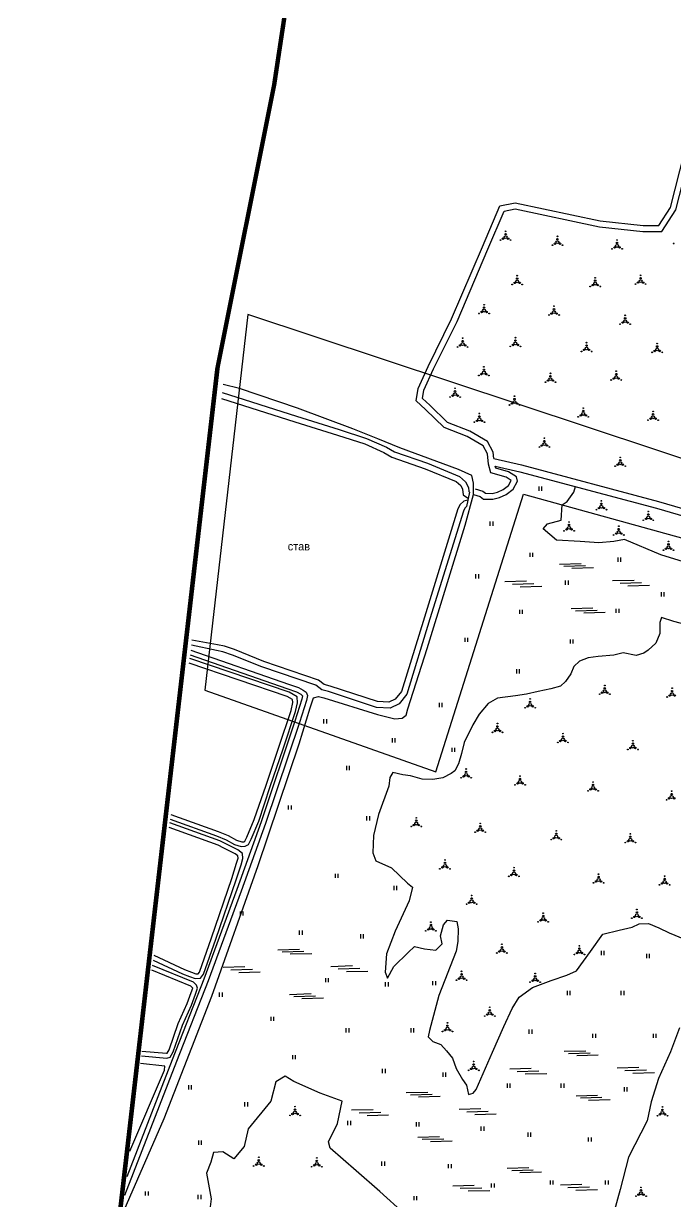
# Model space of a CAD drawing. Header units: millimetres. Extents: x 1379499 to 1411715, y 5652947 to 5671991.
# Drawn here: x 1398627 to 1399186, y 5660330 to 5661339 of the extents above; entities that cross this region are included whole.
import ezdxf

# ---------------------------------------------------------------- set-up
doc = ezdxf.new("R2010")
doc.units = ezdxf.units.MM
doc.layers.add('_5Інше', color=252, linetype='Continuous', lineweight=25)
for name, color, linetype in [('вулиці', 7, 'Continuous'), ('залізниця', 7, 'Continuous'), ('межа по генплану', 7, 'Continuous'), ('на область', 5, 'Continuous'), ('Умовні познач', 7, 'Continuous')]:
    doc.layers.add(name, color=color, linetype=linetype)
picture_1 = doc.add_image_def('image1.bmp', size_in_pixel=(3370, 2384))

# ---------------------------------------------------------------- blocks, each defined once
blk = doc.blocks.new('ЧорнаПрибер')
at = {"layer": '_5Інше', "color": 160}
blk.add_lwpolyline([(44938, 26604), (44308, 26925), (44144, 27538), (44159, 27607), (44144, 27692), (44004, 27740), (43276, 27823), (43218, 27896), (42694, 28070), (42657, 27748), (42855, 27678), (42930, 27916), (43183, 27846), (43250, 27771), (43990, 27681), (44096, 27646), (44086, 27552), (44258, 26887), (44900, 26556)], dxfattribs=at)

msp = doc.modelspace()

# ---------------------------------------------------------------- linework, layer by layer
at = {"layer": 'вулиці', "color": 7}
for p, q in [((1399068.9, 5660938.9), (1399068.9, 5660942.5)), ((1399071.3, 5660938.9), (1399071.3, 5660942.5)), ((1399027, 5660908.9), (1399027, 5660912.5)), ((1399029.4, 5660908.9), (1399029.4, 5660912.5)), ((1399061.2, 5660882.2), (1399061.2, 5660885.8)), ((1399063.6, 5660882.2), (1399063.6, 5660885.8)), ((1399136.5, 5660878), (1399136.5, 5660881.6)), ((1399138.9, 5660878), (1399138.9, 5660881.6)), ((1399014.8, 5660863.7), (1399014.8, 5660867.3)), ((1399017.2, 5660863.7), (1399017.2, 5660867.3)), ((1399091.6, 5660858.3), (1399091.6, 5660861.9)), ((1399094, 5660858.3), (1399094, 5660861.9)), ((1399173.6, 5660848.3), (1399173.6, 5660851.9)), ((1399176, 5660848.3), (1399176, 5660851.9)), ((1399052.3, 5660833.3), (1399052.3, 5660836.9)), ((1399054.7, 5660833.3), (1399054.7, 5660836.9)), ((1399135, 5660834.2), (1399135, 5660837.8)), ((1399137.4, 5660834.2), (1399137.4, 5660837.8)), ((1399005.5, 5660809.4), (1399005.5, 5660813)), ((1399007.9, 5660809.4), (1399007.9, 5660813)), ((1399095.7, 5660807.9), (1399095.7, 5660811.5)), ((1399098.1, 5660807.9), (1399098.1, 5660811.5)), ((1399049.7, 5660782.4), (1399049.7, 5660786)), ((1399052.1, 5660782.4), (1399052.1, 5660786)), ((1398983.6, 5660753.5), (1398983.6, 5660757.1)), ((1398986, 5660753.5), (1398986, 5660757.1)), ((1398884.6, 5660739.6), (1398884.6, 5660743.2)), ((1398887, 5660739.6), (1398887, 5660743.2)), ((1398943.2, 5660723.3), (1398943.2, 5660726.9)), ((1398945.6, 5660723.3), (1398945.6, 5660726.9)), ((1398994.4, 5660715.1), (1398994.4, 5660718.7)), ((1398996.8, 5660715.1), (1398996.8, 5660718.7)), ((1398904.2, 5660699.5), (1398904.2, 5660703.1)), ((1398906.6, 5660699.5), (1398906.6, 5660703.1)), ((1398854.4, 5660665.7), (1398854.4, 5660669.3)), ((1398856.8, 5660665.7), (1398856.8, 5660669.3)), ((1398921.4, 5660656.4), (1398921.4, 5660660)), ((1398923.8, 5660656.4), (1398923.8, 5660660)), ((1398894.4, 5660607.2), (1398894.4, 5660610.8)), ((1398896.8, 5660607.2), (1398896.8, 5660610.8)), ((1398944.7, 5660596.8), (1398944.7, 5660600.4)), ((1398947.1, 5660596.8), (1398947.1, 5660600.4)), ((1398813.1, 5660574.9), (1398813.1, 5660578.5)), ((1398815.5, 5660574.9), (1398815.5, 5660578.5)), ((1398863.8, 5660558.4), (1398863.8, 5660562)), ((1398866.2, 5660558.4), (1398866.2, 5660562)), ((1398916.2, 5660555.3), (1398916.2, 5660558.9)), ((1398918.6, 5660555.3), (1398918.6, 5660558.9)), ((1399122.2, 5660541), (1399122.2, 5660544.6)), ((1399124.6, 5660541), (1399124.6, 5660544.6)), ((1399161.1, 5660538.4), (1399161.1, 5660542)), ((1399163.5, 5660538.4), (1399163.5, 5660542)), ((1398886.1, 5660517.8), (1398886.1, 5660521.4)), ((1398888.5, 5660517.8), (1398888.5, 5660521.4)), ((1398937.4, 5660514.1), (1398937.4, 5660517.7)), ((1398939.8, 5660514.1), (1398939.8, 5660517.7)), ((1398977.9, 5660515.2), (1398977.9, 5660518.8)), ((1398980.3, 5660515.2), (1398980.3, 5660518.8)), ((1398795.3, 5660505.3), (1398795.3, 5660508.9)), ((1398797.7, 5660505.3), (1398797.7, 5660508.9)), ((1399093.2, 5660506.8), (1399093.2, 5660510.4)), ((1399095.6, 5660506.8), (1399095.6, 5660510.4)), ((1399139.3, 5660506.8), (1399139.3, 5660510.4)), ((1399141.7, 5660506.8), (1399141.7, 5660510.4)), ((1398839.4, 5660484.6), (1398839.4, 5660488.2)), ((1398841.8, 5660484.6), (1398841.8, 5660488.2)), ((1398903.7, 5660474.8), (1398903.7, 5660478.4)), ((1398906.1, 5660474.8), (1398906.1, 5660478.4)), ((1398959.2, 5660474.8), (1398959.2, 5660478.4)), ((1398961.6, 5660474.8), (1398961.6, 5660478.4)), ((1399060.5, 5660473.6), (1399060.5, 5660477.2)), ((1399062.9, 5660473.6), (1399062.9, 5660477.2)), ((1399115, 5660470), (1399115, 5660473.6)), ((1399117.4, 5660470), (1399117.4, 5660473.6)), ((1399166.8, 5660470), (1399166.8, 5660473.6)), ((1399169.2, 5660470), (1399169.2, 5660473.6)), ((1398858, 5660451.8), (1398858, 5660455.4)), ((1398860.4, 5660451.8), (1398860.4, 5660455.4)), ((1398934.8, 5660439.9), (1398934.8, 5660443.5)), ((1398937.2, 5660439.9), (1398937.2, 5660443.5)), ((1398986.7, 5660436.8), (1398986.7, 5660440.4)), ((1398989.1, 5660436.8), (1398989.1, 5660440.4)), ((1398768.8, 5660425.9), (1398768.8, 5660429.5)), ((1398771.2, 5660425.9), (1398771.2, 5660429.5)), ((1399041.7, 5660427.3), (1399041.7, 5660430.9)), ((1399044.1, 5660427.3), (1399044.1, 5660430.9)), ((1399087.9, 5660427.3), (1399087.9, 5660430.9)), ((1399090.3, 5660427.3), (1399090.3, 5660430.9)), ((1399141.9, 5660424.2), (1399141.9, 5660427.8)), ((1399144.3, 5660424.2), (1399144.3, 5660427.8)), ((1398817, 5660411.4), (1398817, 5660415)), ((1398819.4, 5660411.4), (1398819.4, 5660415)), ((1398905.2, 5660395.3), (1398905.2, 5660398.9)), ((1398907.6, 5660395.3), (1398907.6, 5660398.9)), ((1398963.9, 5660394.2), (1398963.9, 5660397.8)), ((1398966.3, 5660394.2), (1398966.3, 5660397.8)), ((1399019.4, 5660390.5), (1399019.4, 5660394.1)), ((1399021.8, 5660390.5), (1399021.8, 5660394.1)), ((1398777.5, 5660378.5), (1398777.5, 5660382.1)), ((1398779.9, 5660378.5), (1398779.9, 5660382.1)), ((1399059.4, 5660385.3), (1399059.4, 5660388.9)), ((1399061.8, 5660385.3), (1399061.8, 5660388.9)), ((1399111.3, 5660381.2), (1399111.3, 5660384.8)), ((1399113.7, 5660381.2), (1399113.7, 5660384.8)), ((1398934.3, 5660360.5), (1398934.3, 5660364.1)), ((1398936.7, 5660360.5), (1398936.7, 5660364.1)), ((1398991.4, 5660358.4), (1398991.4, 5660362)), ((1398993.8, 5660358.4), (1398993.8, 5660362)), ((1399028.2, 5660341.8), (1399028.2, 5660345.4)), ((1399030.6, 5660341.8), (1399030.6, 5660345.4)), ((1399078.6, 5660344.4), (1399078.6, 5660348)), ((1399081, 5660344.4), (1399081, 5660348)), ((1399125.8, 5660344.4), (1399125.8, 5660348)), ((1399128.2, 5660344.4), (1399128.2, 5660348)), ((1398731.9, 5660335), (1398731.9, 5660338.6)), ((1398734.3, 5660335), (1398734.3, 5660338.6)), ((1398777, 5660331.9), (1398777, 5660335.5)), ((1398779.4, 5660331.9), (1398779.4, 5660335.5)), ((1398961.8, 5660330.9), (1398961.8, 5660334.5)), ((1398964.2, 5660330.9), (1398964.2, 5660334.5))]:
    msp.add_line(p, q, dxfattribs=at)
at = {"layer": 'вулиці', "color": 7, "lineweight": -2}
for points in [[(1399030.1, 5660966.5), (1399029.4, 5660972), (1399024.7, 5660981.1), (1399009.5, 5660989.9), (1398990.3, 5660997.3), (1398975.2, 5661012.2), (1398969, 5661017.9), (1398970.2, 5661025), (1398978.5, 5661043.3), (1398998.6, 5661084), (1399024.9, 5661145.9), (1399038.9, 5661178.6), (1399048.5, 5661180.6), (1399120.5, 5661165.1), (1399157.7, 5661161.1), (1399174, 5661161.1), (1399186, 5661179.5), (1399198.3, 5661227.5), (1399216, 5661299.7), (1399223.2, 5661310.5), (1399229.3, 5661312), (1399415.6, 5661242.3)], [(1399014.2, 5660940.5), (1399020.8, 5660938.6), (1399023.1, 5660936.7), (1399028.6, 5660936.6), (1399033.2, 5660937.7), (1399038.1, 5660940), (1399042.8, 5660943.5), (1399045, 5660947.8), (1399040.6, 5660950.6), (1399027.6, 5660954.2), (1399025.6, 5660961.6), (1399024.6, 5660970.5), (1399020.9, 5660977.5), (1399007.3, 5660985.4), (1398987.5, 5660993), (1398971.7, 5661008.6), (1398963.7, 5661016), (1398965.3, 5661026.5), (1398974, 5661045.5), (1398994, 5661086.1), (1399020.3, 5661147.8), (1399035.3, 5661183), (1399048.5, 5661185.7), (1399121.3, 5661170.1), (1399157.9, 5661166.1), (1399171.3, 5661166.1), (1399181.4, 5661181.6), (1399193.4, 5661228.7)], [(1398711.6, 5660317.9), (1398747.9, 5660401), (1398788.7, 5660505.8), (1398828.3, 5660617.7), (1398863.3, 5660722.1), (1398872.8, 5660753), (1398875.6, 5660761.5), (1398880.1, 5660762.7), (1398884.4, 5660761.6), (1398930.6, 5660747.1), (1398945.3, 5660743.4), (1398951.6, 5660744.1), (1398955, 5660746.6), (1398956.4, 5660752), (1398972.9, 5660803.6), (1399005.5, 5660909.5), (1399012.8, 5660935.7), (1399012.8, 5660945.3), (1399011.3, 5660951.9), (1398999.9, 5660957.1), (1398949.5, 5660975.7), (1398930.9, 5660983.3), (1398909.3, 5660991.9), (1398861.9, 5661009.7), (1398812.2, 5661026.5), (1398798.3, 5661029.9)], [(1399030.1, 5660966.5), (1399053.9, 5660961), (1399171.1, 5660929.8), (1399308.2, 5660889.7), (1399325, 5660883.2), (1399336.5, 5660873.7), (1399367, 5660839.2), (1399391.7, 5660813.1), (1399417.9, 5660805.7), (1399540.6, 5660793.2), (1399679.8, 5660777), (1399884.5, 5660752.4), (1399934.1, 5660746.1), (1400060.9, 5660733.4)], [(1399012.8, 5660935.7), (1399018.4, 5660934.1), (1399021.3, 5660931.8), (1399029.2, 5660931.6), (1399034.9, 5660933), (1399040.6, 5660935.7), (1399046.7, 5660940.2), (1399050.3, 5660947.1), (1399049.4, 5660950.9), (1399042.6, 5660955.2), (1399031.7, 5660958.2), (1399031.2, 5660960.1)], [(1399031.2, 5660960.1), (1399052.5, 5660955.2), (1399169.5, 5660924), (1399306.2, 5660884), (1399322, 5660878), (1399332.3, 5660869.3), (1399362.5, 5660835.2), (1399388.5, 5660807.8), (1399416.7, 5660799.8), (1399540, 5660787.2), (1399679.1, 5660771), (1399883.8, 5660746.4), (1399933.4, 5660740.1), (1400060.3, 5660727.4)], [(1399385.7, 5660810.8), (1399381.2, 5660815.5), (1399346.2, 5660823.8), (1399325.8, 5660838.4), (1399300.1, 5660851.2), (1399275.9, 5660857.2), (1399252.4, 5660865.8), (1399236.5, 5660866.7), (1399215.5, 5660870.5), (1399199.9, 5660875.6), (1399173.1, 5660884), (1399141.9, 5660897.1), (1399133, 5660895.5), (1399120, 5660894.2), (1399104.1, 5660895.5), (1399083.7, 5660896.7), (1399072.3, 5660906.3), (1399076.1, 5660910.7), (1399087.9, 5660913.6), (1399088.6, 5660926.8), (1399093, 5660929.8), (1399098.7, 5660937.7), (1399100, 5660942.5)], [(1399196.3, 5660823.6), (1399184.2, 5660827), (1399173.8, 5660830.2), (1399172.3, 5660826.1), (1399172.4, 5660816.5), (1399168.9, 5660808.4), (1399162.3, 5660802.4), (1399158.6, 5660799.8), (1399151.9, 5660797.7), (1399141, 5660800), (1399132.8, 5660798.1), (1399119.6, 5660797), (1399110.9, 5660795.7), (1399103.6, 5660793), (1399098.7, 5660788.4), (1399096, 5660781.9), (1399091.5, 5660775.6), (1399087.1, 5660771.6), (1399078.8, 5660769.3), (1399068.2, 5660766.9), (1399058.1, 5660764.6), (1399048.8, 5660763.2), (1399033.3, 5660761.3), (1399025.3, 5660756.5), (1399017.6, 5660747.4), (1399012, 5660738.4), (1399004.7, 5660723.1), (1399002.4, 5660713.7), (1398999.8, 5660704.9), (1398996.7, 5660698.9), (1398993.6, 5660696.6), (1398986.5, 5660692.9), (1398978, 5660691.5), (1398968.7, 5660691.9), (1398958.8, 5660694.7), (1398952.2, 5660695.6), (1398943.6, 5660697.5), (1398941.1, 5660693.3), (1398940.1, 5660685.8), (1398931.3, 5660661.5), (1398927.1, 5660643.4), (1398926.5, 5660628.7), (1398929.2, 5660621.9), (1398942.5, 5660615.7), (1398956.2, 5660602.6), (1398960.6, 5660599.2), (1398957.7, 5660587.6), (1398945.7, 5660561.6), (1398938.3, 5660542.2), (1398937, 5660526.5), (1398939.1, 5660521.3), (1398944.6, 5660531.2), (1398956.7, 5660543.2), (1398962.2, 5660548.5), (1398970.8, 5660546.4), (1398980.3, 5660545.3), (1398985.8, 5660550.6), (1398984.4, 5660557.6), (1398987.1, 5660567.1), (1398990.5, 5660571), (1398998.3, 5660569.7), (1398999.6, 5660563.4), (1398999.4, 5660552.7), (1398997.8, 5660544.3), (1398982.9, 5660506.3), (1398974.9, 5660476.3), (1398973.9, 5660470.9), (1398978, 5660466.9), (1398984.8, 5660464.5), (1398989.7, 5660459.1), (1398994.8, 5660452.6), (1398997.9, 5660443.9), (1399003.2, 5660434.4), (1399006.6, 5660429.7), (1399008.3, 5660421.5), (1399012.3, 5660422.8), (1399015, 5660425.9), (1399028.9, 5660457.8), (1399038.8, 5660479.8), (1399045.7, 5660495.3), (1399051.8, 5660505.1), (1399063.2, 5660513.3), (1399079.2, 5660519.4), (1399092.5, 5660523.7), (1399101, 5660527.6), (1399112.8, 5660544), (1399123.4, 5660559.1), (1399137.5, 5660562.5), (1399148.6, 5660564.9), (1399154.5, 5660567.9), (1399162.5, 5660568.1), (1399171.5, 5660564.4), (1399180.3, 5660560.2), (1399193.3, 5660554.6)], [(1399189.1, 5660478.8), (1399181.4, 5660458.2), (1399171.1, 5660435.3), (1399164.9, 5660415.4), (1399161.3, 5660399.1), (1399145.4, 5660367.9), (1399138.3, 5660340.1), (1399132.9, 5660320.6)], [(1398953.2, 5660319.7), (1398932.5, 5660338.5), (1398912.2, 5660356.2), (1398889.9, 5660375.7), (1398888.4, 5660381), (1398896.3, 5660396.8), (1398900.1, 5660416), (1398881.5, 5660422.6), (1398858.9, 5660432.7), (1398851.4, 5660437.2), (1398843.5, 5660432.3), (1398839, 5660415.8), (1398819.8, 5660392.1), (1398816.4, 5660377), (1398807.4, 5660366.5), (1398798, 5660372.5), (1398790, 5660371.8), (1398787.8, 5660363.5), (1398784, 5660354.1), (1398787.9, 5660332.2), (1398786.9, 5660323)]]:
    msp.add_lwpolyline(points, dxfattribs=at)
at = {"layer": 'вулиці', "color": 7}
for points in [[(1398797.5, 5661023), (1398861.2, 5661002.8), (1398897.6, 5660991.3), (1398921.2, 5660983.7), (1398938.2, 5660976.3), (1398945, 5660972.3), (1398973.2, 5660962.4), (1399000.6, 5660951.2), (1399005.9, 5660946.6), (1399008.3, 5660941.7), (1399008.6, 5660938.2), (1399009.2, 5660937.7), (1399009.2, 5660937.7), (1399006.6, 5660925.3), (1399006.6, 5660925.3), (1399005.4, 5660924.1), (1399004.1, 5660921.4), (1398975.4, 5660829.2), (1398955.6, 5660764.6), (1398948.9, 5660756.3), (1398941.2, 5660752.6), (1398929.6, 5660753.2), (1398888.4, 5660766.8), (1398882.7, 5660768.3), (1398877.6, 5660772.2), (1398831.3, 5660787.9), (1398806.3, 5660798.1), (1398798.1, 5660800.8), (1398792.6, 5660802.1), (1398771.1, 5660806.7)], [(1398796.9, 5661018), (1398859.7, 5660998.1), (1398896.1, 5660986.5), (1398919.5, 5660979), (1398935.9, 5660971.8), (1398942.9, 5660967.8), (1398971.4, 5660957.7), (1398997.9, 5660946.9), (1399001.9, 5660943.5), (1399003.4, 5660940.4), (1399003.8, 5660935.5), (1399006.6, 5660933.4), (1399008.2, 5660932.6), (1399007.8, 5660930.7), (1399004.4, 5660930), (1399001.3, 5660927.2), (1398999.4, 5660923.3), (1398970.7, 5660830.7), (1398951.1, 5660767), (1398945.7, 5660760.3), (1398940.1, 5660757.7), (1398930.5, 5660758.2), (1398889.9, 5660771.6), (1398884.9, 5660772.9), (1398880, 5660776.7), (1398833, 5660792.6), (1398808.1, 5660802.8), (1398799.5, 5660805.6), (1398793.5, 5660807), (1398771.6, 5660810.8)], [(1398770.6, 5660802.2), (1398854.2, 5660773.2), (1398862.7, 5660770.2), (1398866.9, 5660768), (1398869.3, 5660766.2), (1398870.4, 5660763.6), (1398869.7, 5660759.3), (1398863.6, 5660740.3), (1398834.6, 5660653.8), (1398813.7, 5660595.9), (1398785.6, 5660519.1), (1398758.4, 5660449.9), (1398713.7, 5660335)], [(1398770.1, 5660798.2), (1398852.9, 5660769.5), (1398861.1, 5660766.5), (1398864.8, 5660764.6), (1398866.1, 5660763.6), (1398866.3, 5660763.1), (1398865.8, 5660760.2), (1398859.8, 5660741.5), (1398830.8, 5660655.2), (1398809.9, 5660597.3), (1398781.9, 5660520.5), (1398754.7, 5660451.4), (1398715.7, 5660351.1)], [(1398753, 5660657.5), (1398792.5, 5660643.2), (1398801, 5660639.9), (1398808.1, 5660635.9), (1398813.8, 5660634.1), (1398817.2, 5660634.3), (1398820.1, 5660635.8), (1398822.3, 5660640.4), (1398828.8, 5660655.9), (1398838.7, 5660685.4), (1398849.7, 5660717.9), (1398860.4, 5660749.7), (1398862, 5660757.1), (1398861.7, 5660762.3), (1398854.8, 5660766.4), (1398769.7, 5660795.1)], [(1398753.5, 5660661.5), (1398793.9, 5660646.9), (1398802.7, 5660643.6), (1398809.7, 5660639.6), (1398814.3, 5660638.1), (1398816.1, 5660638.2), (1398817, 5660638.7), (1398818.7, 5660642), (1398825, 5660657.3), (1398835, 5660686.7), (1398845.9, 5660719.2), (1398856.5, 5660750.7), (1398858, 5660757.4), (1398857.8, 5660759.9), (1398853.1, 5660762.7), (1398769.2, 5660791.1)], [(1398738.3, 5660536.7), (1398763.5, 5660525.1), (1398769.6, 5660522.7), (1398774.3, 5660521), (1398779, 5660521.2), (1398781.5, 5660524.6), (1398792, 5660554.6), (1398809.5, 5660605.4), (1398813.6, 5660618.5), (1398815.3, 5660623.7), (1398814.8, 5660628.1), (1398810.9, 5660631.3), (1398800.5, 5660636.3), (1398795.5, 5660638.8), (1398752.6, 5660654.4)], [(1398738.8, 5660540.9), (1398765.1, 5660528.8), (1398771.1, 5660526.4), (1398775, 5660525), (1398776.9, 5660525.1), (1398778, 5660526.5), (1398788.2, 5660555.9), (1398805.7, 5660606.7), (1398809.8, 5660619.7), (1398811.2, 5660624.1), (1398811, 5660626), (1398808.7, 5660627.9), (1398798.8, 5660632.7), (1398794, 5660635.1), (1398752.1, 5660650.3)], [(1398728.3, 5660454.7), (1398750.1, 5660452.8), (1398752.9, 5660453.5), (1398755.6, 5660458.1), (1398763.6, 5660480.9), (1398771.1, 5660498.1), (1398774.6, 5660507.6), (1398776.4, 5660512.6), (1398775.5, 5660515.3), (1398772.9, 5660517.8), (1398737.7, 5660532.2)], [(1398728.8, 5660458.7), (1398749.8, 5660456.9), (1398750.3, 5660457), (1398752, 5660459.8), (1398759.9, 5660482.4), (1398767.4, 5660499.6), (1398770.9, 5660508.9), (1398772.2, 5660512.6), (1398772, 5660513.1), (1398770.7, 5660514.4), (1398737.2, 5660528.1)], [(1398718.3, 5660373), (1398748.1, 5660442.3), (1398748.4, 5660446), (1398727.5, 5660448.1)]]:
    msp.add_lwpolyline(points, dxfattribs=at)
for centre, radius in [((1399040.2, 5661158.7), 0.625), ((1399040.2, 5661161.2), 0.312), ((1399035.9, 5661153.7), 0.312), ((1399038, 5661154.9), 0.625), ((1399040.2, 5661156.2), 1.25), ((1399042.4, 5661154.9), 0.625), ((1399044.5, 5661153.7), 0.312), ((1399080.3, 5661149.4), 0.312), ((1399082.4, 5661150.6), 0.625), ((1399084.6, 5661151.9), 1.25), ((1399084.6, 5661154.4), 0.625), ((1399084.6, 5661156.9), 0.312), ((1399086.8, 5661150.6), 0.625), ((1399088.9, 5661149.4), 0.312), ((1399133.5, 5661147.4), 0.625), ((1399135.6, 5661148.7), 1.25), ((1399135.6, 5661151.2), 0.625), ((1399135.6, 5661153.7), 0.312), ((1399137.8, 5661147.4), 0.625), ((1399184.1, 5661150.8), 0.312), ((1399131.3, 5661146.2), 0.312), ((1399140, 5661146.2), 0.312), ((1399047.9, 5661117), 0.625), ((1399050.1, 5661118.2), 1.25), ((1399050.1, 5661120.7), 0.625), ((1399050.1, 5661123.2), 0.312), ((1399052.3, 5661117), 0.625), ((1399116.9, 5661116.4), 1.25), ((1399116.9, 5661118.9), 0.625), ((1399116.9, 5661121.4), 0.312), ((1399153.6, 5661117.3), 0.625), ((1399155.8, 5661118.5), 1.25), ((1399155.8, 5661121), 0.625), ((1399155.8, 5661123.5), 0.312), ((1399158, 5661117.3), 0.625), ((1399045.8, 5661115.7), 0.312), ((1399054.4, 5661115.7), 0.312), ((1399112.6, 5661113.9), 0.312), ((1399114.8, 5661115.1), 0.625), ((1399119.1, 5661115.1), 0.625), ((1399121.3, 5661113.9), 0.312), ((1399151.5, 5661116), 0.312), ((1399160.1, 5661116), 0.312), ((1399021.8, 5661098.3), 0.312), ((1399017.4, 5661090.8), 0.312), ((1399019.6, 5661092.1), 0.625), ((1399021.8, 5661093.3), 1.25), ((1399021.8, 5661095.8), 0.625), ((1399023.9, 5661092.1), 0.625), ((1399026.1, 5661090.8), 0.312), ((1399077.3, 5661089.5), 0.312), ((1399079.5, 5661090.7), 0.625), ((1399081.6, 5661092), 1.25), ((1399081.6, 5661094.5), 0.625), ((1399081.6, 5661097), 0.312), ((1399083.8, 5661090.7), 0.625), ((1399086, 5661089.5), 0.312), ((1399142.6, 5661086.7), 0.625), ((1399142.6, 5661089.2), 0.312), ((1399138.2, 5661081.7), 0.312), ((1399140.4, 5661083), 0.625), ((1399142.6, 5661084.2), 1.25), ((1399144.7, 5661083), 0.625), ((1399146.9, 5661081.7), 0.312), ((1399003.4, 5661067.1), 0.625), ((1399003.4, 5661069.6), 0.312), ((1399048.6, 5661067.6), 0.625), ((1399048.6, 5661070.1), 0.312), ((1398999.1, 5661062.1), 0.312), ((1399001.2, 5661063.4), 0.625), ((1399003.4, 5661064.6), 1.25), ((1399005.6, 5661063.4), 0.625), ((1399007.7, 5661062.1), 0.312), ((1399044.2, 5661062.6), 0.312), ((1399046.4, 5661063.8), 0.625), ((1399048.6, 5661065.1), 1.25), ((1399050.7, 5661063.8), 0.625), ((1399052.9, 5661062.6), 0.312), ((1399105.2, 5661058.3), 0.312), ((1399107.4, 5661059.6), 0.625), ((1399109.5, 5661060.8), 1.25), ((1399109.5, 5661063.3), 0.625), ((1399109.5, 5661065.8), 0.312), ((1399111.7, 5661059.6), 0.625), ((1399113.9, 5661058.3), 0.312), ((1399165.7, 5661057.5), 0.312), ((1399167.9, 5661058.7), 0.625), ((1399170, 5661060), 1.25), ((1399170, 5661062.5), 0.625), ((1399170, 5661065), 0.312), ((1399172.2, 5661058.7), 0.625), ((1399174.4, 5661057.5), 0.312), ((1399017.3, 5661037.6), 0.312), ((1399019.4, 5661038.8), 0.625), ((1399021.6, 5661040.1), 1.25), ((1399021.6, 5661042.6), 0.625), ((1399021.6, 5661045.1), 0.312), ((1399023.8, 5661038.8), 0.625), ((1399025.9, 5661037.6), 0.312), ((1399078.6, 5661037), 0.625), ((1399078.6, 5661039.5), 0.312), ((1399134.9, 5661036.3), 1.25), ((1399134.9, 5661038.8), 0.625), ((1399134.9, 5661041.3), 0.312), ((1398996.9, 5661026.7), 0.312), ((1399074.3, 5661032), 0.312), ((1399076.4, 5661033.3), 0.625), ((1399078.6, 5661034.5), 1.25), ((1399080.7, 5661033.3), 0.625), ((1399082.9, 5661032), 0.312), ((1399130.6, 5661033.8), 0.312), ((1399132.8, 5661035), 0.625), ((1399137.1, 5661035), 0.625), ((1399139.3, 5661033.8), 0.312), ((1398992.6, 5661019.2), 0.312), ((1398994.8, 5661020.4), 0.625), ((1398996.9, 5661021.7), 1.25), ((1398996.9, 5661024.2), 0.625), ((1398999.1, 5661020.4), 0.625), ((1399001.3, 5661019.2), 0.312), ((1399047.8, 5661017.4), 0.625), ((1399047.8, 5661019.9), 0.312), ((1399043.5, 5661012.4), 0.312), ((1399045.7, 5661013.6), 0.625), ((1399047.8, 5661014.9), 1.25), ((1399050, 5661013.6), 0.625), ((1399052.2, 5661012.4), 0.312), ((1399106.7, 5661007.2), 0.625), ((1399106.7, 5661009.7), 0.312), ((1399166.5, 5661006.9), 0.312), ((1399013.4, 5660997.6), 0.312), ((1399015.6, 5660998.8), 0.625), ((1399017.7, 5661000.1), 1.25), ((1399017.7, 5661002.6), 0.625), ((1399017.7, 5661005.1), 0.312), ((1399019.9, 5660998.8), 0.625), ((1399022.1, 5660997.6), 0.312), ((1399102.4, 5661002.2), 0.312), ((1399104.6, 5661003.4), 0.625), ((1399106.7, 5661004.7), 1.25), ((1399108.9, 5661003.4), 0.625), ((1399111, 5661002.2), 0.312), ((1399162.1, 5660999.4), 0.312), ((1399164.3, 5661000.7), 0.625), ((1399166.5, 5661001.9), 1.25), ((1399166.5, 5661004.4), 0.625), ((1399168.6, 5661000.7), 0.625), ((1399170.8, 5660999.4), 0.312), ((1399069.1, 5660976.4), 0.312), ((1399071.2, 5660977.6), 0.625), ((1399073.4, 5660978.9), 1.25), ((1399073.4, 5660981.4), 0.625), ((1399073.4, 5660983.9), 0.312), ((1399075.6, 5660977.6), 0.625), ((1399077.7, 5660976.4), 0.312), ((1399138.4, 5660967.5), 0.312), ((1399134, 5660960), 0.312), ((1399136.2, 5660961.3), 0.625), ((1399138.4, 5660962.5), 1.25), ((1399138.4, 5660965), 0.625), ((1399140.5, 5660961.3), 0.625), ((1399142.7, 5660960), 0.312), ((1399122.2, 5660925.2), 1.25), ((1399122.2, 5660927.7), 0.625), ((1399122.2, 5660930.2), 0.312), ((1399117.9, 5660922.7), 0.312), ((1399120.1, 5660924), 0.625), ((1399124.4, 5660924), 0.625), ((1399126.6, 5660922.7), 0.312), ((1399162.4, 5660916.1), 1.25), ((1399162.4, 5660918.6), 0.625), ((1399162.4, 5660921.1), 0.312), ((1399092.4, 5660905.8), 0.625), ((1399094.5, 5660907.1), 1.25), ((1399094.5, 5660909.6), 0.625), ((1399094.5, 5660912.1), 0.312), ((1399096.7, 5660905.8), 0.625), ((1399137.1, 5660906), 0.625), ((1399137.1, 5660908.5), 0.312), ((1399158.1, 5660913.6), 0.312), ((1399160.3, 5660914.8), 0.625), ((1399164.6, 5660914.8), 0.625), ((1399166.7, 5660913.6), 0.312), ((1399090.2, 5660904.6), 0.312), ((1399098.9, 5660904.6), 0.312), ((1399132.7, 5660901), 0.312), ((1399134.9, 5660902.2), 0.625), ((1399137.1, 5660903.5), 1.25), ((1399139.2, 5660902.2), 0.625), ((1399141.4, 5660901), 0.312), ((1399179.7, 5660895.5), 0.312), ((1399175.4, 5660888), 0.312), ((1399177.5, 5660889.2), 0.625), ((1399179.7, 5660890.5), 1.25), ((1399179.7, 5660893), 0.625), ((1399181.9, 5660889.2), 0.625), ((1399184, 5660888), 0.312), ((1399120.8, 5660764.6), 0.312), ((1399122.9, 5660765.9), 0.625), ((1399125.1, 5660767.1), 1.25), ((1399125.1, 5660769.6), 0.625), ((1399125.1, 5660772.1), 0.312), ((1399127.2, 5660765.9), 0.625), ((1399129.4, 5660764.6), 0.312), ((1399182.8, 5660764.7), 1.25), ((1399182.8, 5660767.2), 0.625), ((1399182.8, 5660769.7), 0.312), ((1399059.1, 5660754.2), 0.625), ((1399061.2, 5660755.5), 1.25), ((1399061.2, 5660758), 0.625), ((1399061.2, 5660760.5), 0.312), ((1399063.4, 5660754.2), 0.625), ((1399178.5, 5660762.2), 0.312), ((1399180.7, 5660763.4), 0.625), ((1399185, 5660763.4), 0.625), ((1399056.9, 5660753), 0.312), ((1399065.6, 5660753), 0.312), ((1399033.2, 5660734.4), 1.25), ((1399033.2, 5660736.9), 0.625), ((1399033.2, 5660739.4), 0.312), ((1399028.9, 5660731.9), 0.312), ((1399031, 5660733.1), 0.625), ((1399035.4, 5660733.1), 0.625), ((1399037.5, 5660731.9), 0.312), ((1399087.1, 5660724.5), 0.625), ((1399089.3, 5660725.8), 1.25), ((1399089.3, 5660728.3), 0.625), ((1399089.3, 5660730.8), 0.312), ((1399091.4, 5660724.5), 0.625), ((1399149.2, 5660724.7), 0.312), ((1399084.9, 5660723.3), 0.312), ((1399093.6, 5660723.3), 0.312), ((1399144.9, 5660717.2), 0.312), ((1399147.1, 5660718.5), 0.625), ((1399149.2, 5660719.7), 1.25), ((1399149.2, 5660722.2), 0.625), ((1399151.4, 5660718.5), 0.625), ((1399153.6, 5660717.2), 0.312), ((1399004.2, 5660694.2), 0.625), ((1399006.4, 5660695.5), 1.25), ((1399006.4, 5660698), 0.625), ((1399006.4, 5660700.5), 0.312), ((1399008.6, 5660694.2), 0.625), ((1399052.5, 5660694.4), 0.312), ((1399002.1, 5660693), 0.312), ((1399010.7, 5660693), 0.312), ((1399048.2, 5660686.9), 0.312), ((1399050.4, 5660688.2), 0.625), ((1399052.5, 5660689.4), 1.25), ((1399052.5, 5660691.9), 0.625), ((1399054.7, 5660688.2), 0.625), ((1399056.9, 5660686.9), 0.312), ((1399112.9, 5660683), 0.625), ((1399115.1, 5660684.3), 1.25), ((1399115.1, 5660686.8), 0.625), ((1399115.1, 5660689.3), 0.312), ((1399117.3, 5660683), 0.625), ((1399110.8, 5660681.8), 0.312), ((1399119.4, 5660681.8), 0.312), ((1399178.1, 5660674), 0.312), ((1399180.2, 5660675.3), 0.625), ((1399182.4, 5660676.5), 1.25), ((1399182.4, 5660679), 0.625), ((1399182.4, 5660681.5), 0.312), ((1399184.6, 5660675.3), 0.625), ((1398963.7, 5660653.7), 1.25), ((1398963.7, 5660656.2), 0.625), ((1398963.7, 5660658.7), 0.312), ((1399018.5, 5660653.9), 0.312), ((1398959.4, 5660651.2), 0.312), ((1398961.5, 5660652.4), 0.625), ((1398965.8, 5660652.4), 0.625), ((1398968, 5660651.2), 0.312), ((1399014.1, 5660646.4), 0.312), ((1399016.3, 5660647.7), 0.625), ((1399018.5, 5660648.9), 1.25), ((1399018.5, 5660651.4), 0.625), ((1399020.6, 5660647.7), 0.625), ((1399022.8, 5660646.4), 0.312), ((1399083.6, 5660642.5), 1.25), ((1399083.6, 5660645), 0.625), ((1399083.6, 5660647.5), 0.312), ((1399147, 5660644.9), 0.312), ((1399079.3, 5660640), 0.312), ((1399081.4, 5660641.2), 0.625), ((1399085.8, 5660641.2), 0.625), ((1399087.9, 5660640), 0.312), ((1399142.7, 5660637.4), 0.312), ((1399144.9, 5660638.6), 0.625), ((1399147, 5660639.9), 1.25), ((1399147, 5660642.4), 0.625), ((1399149.2, 5660638.6), 0.625), ((1399151.4, 5660637.4), 0.312), ((1398983.9, 5660615), 0.312), ((1398986.1, 5660616.2), 0.625), ((1398988.3, 5660617.5), 1.25), ((1398988.3, 5660620), 0.625), ((1398988.3, 5660622.5), 0.312), ((1398990.4, 5660616.2), 0.625), ((1398992.6, 5660615), 0.312), ((1399047.4, 5660613.5), 0.625), ((1399047.4, 5660616), 0.312), ((1399043, 5660608.5), 0.312), ((1399045.2, 5660609.7), 0.625), ((1399047.4, 5660611), 1.25), ((1399049.5, 5660609.7), 0.625), ((1399051.7, 5660608.5), 0.312), ((1399115.5, 5660602.9), 0.312), ((1399117.7, 5660604.1), 0.625), ((1399119.8, 5660605.4), 1.25), ((1399119.8, 5660607.9), 0.625), ((1399119.8, 5660610.4), 0.312), ((1399122, 5660604.1), 0.625), ((1399124.2, 5660602.9), 0.312), ((1399174.2, 5660602.4), 0.625), ((1399176.4, 5660603.7), 1.25), ((1399176.4, 5660606.2), 0.625), ((1399176.4, 5660608.7), 0.312), ((1399178.5, 5660602.4), 0.625), ((1399172, 5660601.2), 0.312), ((1399180.7, 5660601.2), 0.312), ((1399006.8, 5660584.6), 0.312), ((1399009, 5660585.9), 0.625), ((1399011.1, 5660587.1), 1.25), ((1399011.1, 5660589.6), 0.625), ((1399011.1, 5660592.1), 0.312), ((1399013.3, 5660585.9), 0.625), ((1399015.4, 5660584.6), 0.312), ((1399072.4, 5660572), 1.25), ((1399072.4, 5660574.5), 0.625), ((1399072.4, 5660577), 0.312), ((1399148.3, 5660572.6), 0.312), ((1399150.5, 5660573.8), 0.625), ((1399152.6, 5660575.1), 1.25), ((1399152.6, 5660577.6), 0.625), ((1399152.6, 5660580.1), 0.312), ((1399154.8, 5660573.8), 0.625), ((1399156.9, 5660572.6), 0.312), ((1398974, 5660563), 0.625), ((1398976.2, 5660564.3), 1.25), ((1398976.2, 5660566.8), 0.625), ((1398976.2, 5660569.3), 0.312), ((1398978.3, 5660563), 0.625), ((1399068, 5660569.5), 0.312), ((1399070.2, 5660570.8), 0.625), ((1399074.5, 5660570.8), 0.625), ((1399076.7, 5660569.5), 0.312), ((1398971.8, 5660561.8), 0.312), ((1398980.5, 5660561.8), 0.312), ((1399032.7, 5660542.8), 0.312), ((1399034.8, 5660544.1), 0.625), ((1399037, 5660545.3), 1.25), ((1399037, 5660547.8), 0.625), ((1399037, 5660550.3), 0.312), ((1399039.2, 5660544.1), 0.625), ((1399041.3, 5660542.8), 0.312), ((1399101.3, 5660542.8), 0.625), ((1399103.4, 5660544), 1.25), ((1399103.4, 5660546.5), 0.625), ((1399103.4, 5660549), 0.312), ((1399105.6, 5660542.8), 0.625), ((1399099.1, 5660541.5), 0.312), ((1399107.8, 5660541.5), 0.312), ((1399002.5, 5660522.1), 1.25), ((1399002.5, 5660524.6), 0.625), ((1399002.5, 5660527.1), 0.312), ((1399065.5, 5660522.8), 0.625), ((1399065.5, 5660525.3), 0.312), ((1398998.2, 5660519.6), 0.312), ((1399000.3, 5660520.8), 0.625), ((1399004.7, 5660520.8), 0.625), ((1399006.8, 5660519.6), 0.312), ((1399061.1, 5660517.8), 0.312), ((1399063.3, 5660519.1), 0.625), ((1399065.5, 5660520.3), 1.25), ((1399067.6, 5660519.1), 0.625), ((1399069.8, 5660517.8), 0.312), ((1399026.6, 5660491.3), 1.25), ((1399026.6, 5660493.8), 0.625), ((1399026.6, 5660496.3), 0.312), ((1398990.4, 5660483), 0.312), ((1399022.3, 5660488.8), 0.312), ((1399024.5, 5660490.1), 0.625), ((1399028.8, 5660490.1), 0.625), ((1399031, 5660488.8), 0.312), ((1398986.1, 5660475.5), 0.312), ((1398988.2, 5660476.7), 0.625), ((1398990.4, 5660478), 1.25), ((1398990.4, 5660480.5), 0.625), ((1398992.6, 5660476.7), 0.625), ((1398994.7, 5660475.5), 0.312), ((1399008.5, 5660442.3), 0.312), ((1399010.7, 5660443.5), 0.625), ((1399012.8, 5660444.8), 1.25), ((1399012.8, 5660447.3), 0.625), ((1399012.8, 5660449.8), 0.312), ((1399015, 5660443.5), 0.625), ((1399017.2, 5660442.3), 0.312), ((1398859.8, 5660411.2), 0.312), ((1399174.5, 5660410.9), 0.312), ((1398855.5, 5660403.7), 0.312), ((1398857.7, 5660404.9), 0.625), ((1398859.8, 5660406.2), 1.25), ((1398859.8, 5660408.7), 0.625), ((1398862, 5660404.9), 0.625), ((1398864.2, 5660403.7), 0.312), ((1399170.2, 5660403.4), 0.312), ((1399172.3, 5660404.6), 0.625), ((1399174.5, 5660405.9), 1.25), ((1399174.5, 5660408.4), 0.625), ((1399176.7, 5660404.6), 0.625), ((1399178.8, 5660403.4), 0.312), ((1398824.4, 5660360.3), 0.312), ((1398826.6, 5660361.5), 0.625), ((1398828.8, 5660362.8), 1.25), ((1398828.8, 5660365.3), 0.625), ((1398828.8, 5660367.8), 0.312), ((1398830.9, 5660361.5), 0.625), ((1398833.1, 5660360.3), 0.312), ((1398876.3, 5660360.9), 0.625), ((1398878.5, 5660362.2), 1.25), ((1398878.5, 5660364.7), 0.625), ((1398878.5, 5660367.2), 0.312), ((1398880.6, 5660360.9), 0.625), ((1398874.1, 5660359.7), 0.312), ((1398882.8, 5660359.7), 0.312), ((1399156.1, 5660342), 0.312), ((1399151.8, 5660334.5), 0.312), ((1399154, 5660335.8), 0.625), ((1399156.1, 5660337), 1.25), ((1399156.1, 5660339.5), 0.625), ((1399158.3, 5660335.8), 0.625), ((1399160.5, 5660334.5), 0.312)]:
    msp.add_circle(centre, radius, dxfattribs=at)
at = {"layer": 'межа по генплану', "color": 3, "lineweight": 70}
msp.add_lwpolyline([(1400266.3, 5659693.3), (1400262.4, 5659861.1), (1400254.1, 5659935.1), (1400217.3, 5660046.2), (1400136.5, 5660157.5), (1400051.7, 5660241.4), (1399935.7, 5660319.8), (1399829.2, 5660362.5), (1399737.4, 5660376.8), (1399632.4, 5660375.5), (1399514.6, 5660358), (1399424, 5660323.8), (1399341.9, 5660280.5), (1398894.2, 5660018), (1398700.1, 5660243.9), (1398792.3, 5661042.9), (1398840.8, 5661285.3), (1398939.5, 5661940.3), (1398974.9, 5662254.5)], dxfattribs=at)
at = {"layer": 'межа по генплану', "color": 5, "lineweight": 70}
msp.add_lwpolyline([(1400266.3, 5659693.3), (1400262.4, 5659861.1), (1400254.1, 5659935.1), (1400217.3, 5660046.2), (1400136.5, 5660157.5), (1400051.7, 5660241.4), (1399935.7, 5660319.8), (1399829.2, 5660362.5), (1399737.4, 5660376.8), (1399632.4, 5660375.5), (1399514.6, 5660358), (1399424, 5660323.8), (1399341.9, 5660280.5), (1398894.2, 5660018), (1398700.1, 5660243.9), (1398792.3, 5661042.9), (1398840.8, 5661285.3), (1398939.5, 5661940.3), (1398974.9, 5662254.5)], dxfattribs=at)
at = {"layer": 'межа по генплану', "color": 1, "lineweight": 70}
msp.add_lwpolyline([(1400268.7, 5659696.1), (1400264.8, 5659863.9), (1400256.5, 5659937.9), (1400219.7, 5660049), (1400138.9, 5660160.3), (1400054.1, 5660244.2), (1399938.1, 5660322.6), (1399831.6, 5660365.3), (1399739.8, 5660379.6), (1399634.9, 5660378.3), (1399517, 5660360.8), (1399426.4, 5660326.6), (1399344.3, 5660283.3), (1398896.6, 5660020.8), (1398702.5, 5660246.7), (1398794.7, 5661045.7), (1398843.2, 5661288.1), (1398941.9, 5661943.1), (1398977.3, 5662257.3)], dxfattribs=at)
at = {"layer": 'Умовні познач', "color": 0, "lineweight": 25}
for p, q in [((1399086.3, 5660876.1), (1399104.8, 5660876.6)), ((1399090, 5660874.3), (1399108.6, 5660874.8)), ((1399097, 5660872.5), (1399115.5, 5660873)), ((1399039.6, 5660861.2), (1399058.1, 5660861.7)), ((1399046, 5660858.9), (1399064.5, 5660859.4)), ((1399052.8, 5660856.6), (1399071.3, 5660857.2)), ((1399131.7, 5660861.9), (1399150.2, 5660862.4)), ((1399138.2, 5660859.7), (1399156.7, 5660860.2)), ((1399145, 5660857.4), (1399163.5, 5660857.9)), ((1399096.4, 5660837.9), (1399114.9, 5660838.5)), ((1399100.1, 5660836.1), (1399118.6, 5660836.6)), ((1399107.1, 5660834.3), (1399125.6, 5660834.8)), ((1398845.1, 5660545.6), (1398863.6, 5660546.1)), ((1398848.8, 5660543.8), (1398867.3, 5660544.3)), ((1398855.8, 5660542), (1398874.3, 5660542.5)), ((1398798.3, 5660530.7), (1398816.8, 5660531.2)), ((1398804.8, 5660528.4), (1398823.3, 5660528.9)), ((1398811.6, 5660526.1), (1398830.1, 5660526.7)), ((1398890.5, 5660531.4), (1398909, 5660532)), ((1398896.9, 5660529.2), (1398915.4, 5660529.7)), ((1398903.8, 5660526.9), (1398922.3, 5660527.4)), ((1398855.1, 5660507.4), (1398873.6, 5660508)), ((1398858.9, 5660505.6), (1398877.4, 5660506.1)), ((1398865.8, 5660503.8), (1398884.3, 5660504.3)), ((1399090.4, 5660458.6), (1399108.9, 5660459.1)), ((1399094.2, 5660456.8), (1399112.7, 5660457.3)), ((1399101.1, 5660455), (1399119.6, 5660455.5)), ((1399043.7, 5660443.7), (1399062.2, 5660444.2)), ((1399050.1, 5660441.4), (1399068.6, 5660442)), ((1399135.8, 5660444.5), (1399154.3, 5660445)), ((1399142.3, 5660442.2), (1399160.8, 5660442.7)), ((1399056.9, 5660439.2), (1399075.4, 5660439.7)), ((1399149.1, 5660439.9), (1399167.6, 5660440.4)), ((1398955, 5660423.2), (1398973.5, 5660423.7)), ((1398958.7, 5660421.4), (1398977.2, 5660421.9)), ((1398965.7, 5660419.5), (1398984.2, 5660420.1)), ((1399100.5, 5660420.5), (1399119, 5660421)), ((1399104.2, 5660418.6), (1399122.7, 5660419.2)), ((1399111.2, 5660416.8), (1399129.7, 5660417.3)), ((1398908.3, 5660408.3), (1398926.8, 5660408.8)), ((1398914.7, 5660406), (1398933.2, 5660406.5)), ((1398921.5, 5660403.7), (1398940, 5660404.2)), ((1399000.4, 5660409), (1399018.9, 5660409.5)), ((1399006.9, 5660406.7), (1399025.4, 5660407.3)), ((1399013.7, 5660404.5), (1399032.2, 5660405)), ((1398965.1, 5660385), (1398983.6, 5660385.5)), ((1398968.8, 5660383.2), (1398987.3, 5660383.7)), ((1398975.8, 5660381.4), (1398994.3, 5660381.9)), ((1399041.6, 5660358.4), (1399060.1, 5660358.9)), ((1399045.4, 5660356.5), (1399063.9, 5660357)), ((1399052.4, 5660354.7), (1399070.9, 5660355.2)), ((1398994.9, 5660343.4), (1399013.4, 5660344)), ((1399001.3, 5660341.2), (1399019.8, 5660341.7)), ((1399087.1, 5660344.2), (1399105.6, 5660344.7)), ((1399093.5, 5660341.9), (1399112, 5660342.4)), ((1399008.2, 5660338.9), (1399026.7, 5660339.4)), ((1399100.3, 5660339.6), (1399118.8, 5660340.2))]:
    msp.add_line(p, q, dxfattribs=at)

# ---------------------------------------------------------------- block references
at = {"layer": 'залізниця'}
msp.add_blockref('ЧорнаПрибер', (1356125.5, 5633020), dxfattribs=at)

# ---------------------------------------------------------------- texts
at = {"layer": 'вулиці', "color": 7}
msp.add_text('став', height=7, dxfattribs=at).set_placement((1398853.6, 5660887.8))

# ---------------------------------------------------------------- pictures from other files: only their frames are drawn
at = {"layer": 'на область', "color": 7, "lineweight": -2}
image = msp.add_image(picture_1, insert=(1395288.6, 5652947), size_in_units=(16426, 11620.1), dxfattribs=at)
image.dxf.flags = 7

doc.saveas('drawing.dxf')
